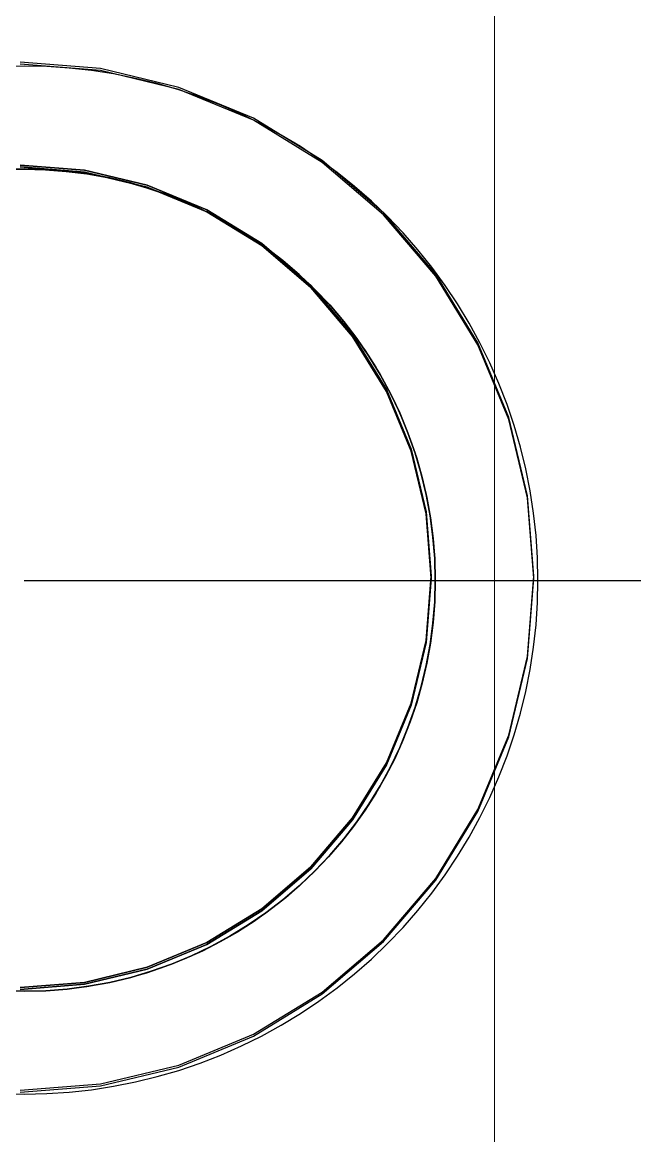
# Model space of a CAD drawing. Header units: millimetres. Extents: x 0 to 59350, y 0 to 29700.
# Drawn here: x 26130.11 to 26145.16, y 21371.09 to 21398.17 of the extents above; entities that cross this region are included whole.
import ezdxf

# ---------------------------------------------------------------- set-up
doc = ezdxf.new("R2010")
doc.units = ezdxf.units.MM
doc.layers.add('Slab', color=7, linetype='Continuous', lineweight=50)
doc.layers.add('Standard', color=7, linetype='Continuous', lineweight=25)

msp = doc.modelspace()

# ---------------------------------------------------------------- linework, layer by layer
at = {"layer": 'Slab', "color": 7, "linetype": 'Continuous', "lineweight": -3}
for p, q in [((26130.16, 21397.102), (26129.615, 21397.09)), ((26130.16, 21397.102), (26129.615, 21397.09)), ((26130.16, 21397.102), (26129.615, 21397.09)), ((26130.16, 21397.102), (26129.615, 21397.09)), ((26132.015, 21397.043), (26130.06, 21397.197)), ((26132.015, 21397.043), (26130.06, 21397.197)), ((26132.015, 21396.995), (26130.06, 21397.149)), ((26132.015, 21396.995), (26130.06, 21397.149)), ((26130.706, 21397.09), (26130.16, 21397.102)), ((26130.706, 21397.09), (26130.16, 21397.102)), ((26130.706, 21397.09), (26130.16, 21397.102)), ((26130.706, 21397.09), (26130.16, 21397.102)), ((26131.25, 21397.054), (26130.706, 21397.09)), ((26131.25, 21397.054), (26130.706, 21397.09)), ((26131.25, 21397.054), (26130.706, 21397.09)), ((26131.25, 21397.054), (26130.706, 21397.09)), ((26131.792, 21396.995), (26131.25, 21397.054)), ((26131.792, 21396.995), (26131.25, 21397.054)), ((26131.792, 21396.995), (26131.25, 21397.054)), ((26131.792, 21396.995), (26131.25, 21397.054)), ((26132.331, 21396.912), (26131.792, 21396.995)), ((26132.331, 21396.912), (26131.792, 21396.995)), ((26132.331, 21396.912), (26131.792, 21396.995)), ((26132.331, 21396.912), (26131.792, 21396.995)), ((26133.922, 21396.585), (26132.015, 21397.043)), ((26133.922, 21396.585), (26132.015, 21397.043)), ((26133.922, 21396.537), (26132.015, 21396.995)), ((26133.922, 21396.537), (26132.015, 21396.995)), ((26132.866, 21396.805), (26132.331, 21396.912)), ((26132.866, 21396.805), (26132.331, 21396.912)), ((26132.866, 21396.805), (26132.331, 21396.912)), ((26132.866, 21396.805), (26132.331, 21396.912)), ((26133.396, 21396.676), (26132.866, 21396.805)), ((26133.396, 21396.676), (26132.866, 21396.805)), ((26133.396, 21396.676), (26132.866, 21396.805)), ((26133.396, 21396.676), (26132.866, 21396.805)), ((26133.919, 21396.523), (26133.396, 21396.676)), ((26133.919, 21396.523), (26133.396, 21396.676)), ((26133.919, 21396.523), (26133.396, 21396.676)), ((26133.919, 21396.523), (26133.396, 21396.676)), ((26134.436, 21396.348), (26133.919, 21396.523)), ((26134.436, 21396.348), (26133.919, 21396.523)), ((26134.436, 21396.348), (26133.919, 21396.523)), ((26134.436, 21396.348), (26133.919, 21396.523)), ((26135.734, 21395.834), (26133.922, 21396.585)), ((26135.734, 21395.834), (26133.922, 21396.585)), ((26135.734, 21395.787), (26133.922, 21396.537)), ((26135.734, 21395.787), (26133.922, 21396.537)), ((26134.944, 21396.15), (26134.436, 21396.348)), ((26134.944, 21396.15), (26134.436, 21396.348)), ((26134.944, 21396.15), (26134.436, 21396.348)), ((26134.944, 21396.15), (26134.436, 21396.348)), ((26135.443, 21395.931), (26134.944, 21396.15)), ((26135.443, 21395.931), (26134.944, 21396.15)), ((26135.443, 21395.931), (26134.944, 21396.15)), ((26135.443, 21395.931), (26134.944, 21396.15)), ((26135.932, 21395.689), (26135.443, 21395.931)), ((26135.932, 21395.689), (26135.443, 21395.931)), ((26135.932, 21395.689), (26135.443, 21395.931)), ((26135.932, 21395.689), (26135.443, 21395.931)), ((26137.407, 21394.809), (26135.734, 21395.834)), ((26137.407, 21394.809), (26135.734, 21395.834)), ((26137.407, 21394.762), (26135.734, 21395.787)), ((26137.407, 21394.762), (26135.734, 21395.787)), ((26136.41, 21395.427), (26135.932, 21395.689)), ((26136.41, 21395.427), (26135.932, 21395.689)), ((26136.41, 21395.427), (26135.932, 21395.689)), ((26136.41, 21395.427), (26135.932, 21395.689)), ((26136.877, 21395.144), (26136.41, 21395.427)), ((26136.877, 21395.144), (26136.41, 21395.427)), ((26136.877, 21395.144), (26136.41, 21395.427)), ((26136.877, 21395.144), (26136.41, 21395.427)), ((26137.33, 21394.841), (26136.877, 21395.144)), ((26137.33, 21394.841), (26136.877, 21395.144)), ((26137.33, 21394.841), (26136.877, 21395.144)), ((26137.33, 21394.841), (26136.877, 21395.144)), ((26137.77, 21394.519), (26137.33, 21394.841)), ((26137.77, 21394.519), (26137.33, 21394.841)), ((26137.77, 21394.519), (26137.33, 21394.841)), ((26137.77, 21394.519), (26137.33, 21394.841)), ((26138.898, 21393.535), (26137.407, 21394.809)), ((26138.898, 21393.535), (26137.407, 21394.809)), ((26138.898, 21393.488), (26137.407, 21394.762)), ((26138.898, 21393.488), (26137.407, 21394.762)), ((26129.637, 21394.588), (26130.16, 21394.602)), ((26130.16, 21394.602), (26129.637, 21394.588)), ((26130.16, 21394.602), (26129.637, 21394.588)), ((26129.637, 21394.588), (26130.16, 21394.602)), ((26130.16, 21394.602), (26129.637, 21394.588)), ((26129.637, 21394.588), (26130.16, 21394.602)), ((26130.06, 21394.697), (26131.624, 21394.574)), ((26131.624, 21394.574), (26130.06, 21394.697)), ((26130.06, 21394.649), (26131.624, 21394.526)), ((26131.624, 21394.526), (26130.06, 21394.649)), ((26130.16, 21394.602), (26130.684, 21394.588)), ((26130.684, 21394.588), (26130.16, 21394.602)), ((26130.684, 21394.588), (26130.16, 21394.602)), ((26130.16, 21394.602), (26130.684, 21394.588)), ((26130.684, 21394.588), (26130.16, 21394.602)), ((26130.16, 21394.602), (26130.684, 21394.588)), ((26130.684, 21394.588), (26131.206, 21394.547)), ((26131.206, 21394.547), (26130.684, 21394.588)), ((26131.206, 21394.547), (26130.684, 21394.588)), ((26130.684, 21394.588), (26131.206, 21394.547)), ((26131.206, 21394.547), (26130.684, 21394.588)), ((26130.684, 21394.588), (26131.206, 21394.547)), ((26131.206, 21394.547), (26131.725, 21394.479)), ((26131.725, 21394.479), (26131.206, 21394.547)), ((26131.725, 21394.479), (26131.206, 21394.547)), ((26131.206, 21394.547), (26131.725, 21394.479)), ((26131.725, 21394.479), (26131.206, 21394.547)), ((26131.206, 21394.547), (26131.725, 21394.479)), ((26131.624, 21394.574), (26133.15, 21394.207)), ((26133.15, 21394.207), (26131.624, 21394.574)), ((26131.624, 21394.526), (26133.15, 21394.16)), ((26133.15, 21394.16), (26131.624, 21394.526)), ((26138.195, 21394.177), (26137.77, 21394.519)), ((26138.195, 21394.177), (26137.77, 21394.519)), ((26138.195, 21394.177), (26137.77, 21394.519)), ((26138.195, 21394.177), (26137.77, 21394.519)), ((26131.725, 21394.479), (26132.239, 21394.383)), ((26132.239, 21394.383), (26131.725, 21394.479)), ((26132.239, 21394.383), (26131.725, 21394.479)), ((26131.725, 21394.479), (26132.239, 21394.383)), ((26132.239, 21394.383), (26131.725, 21394.479)), ((26131.725, 21394.479), (26132.239, 21394.383)), ((26132.239, 21394.383), (26132.748, 21394.261)), ((26132.748, 21394.261), (26132.239, 21394.383)), ((26132.748, 21394.261), (26132.239, 21394.383)), ((26132.239, 21394.383), (26132.748, 21394.261)), ((26132.748, 21394.261), (26132.239, 21394.383)), ((26132.239, 21394.383), (26132.748, 21394.261)), ((26132.748, 21394.261), (26133.25, 21394.112)), ((26133.25, 21394.112), (26132.748, 21394.261)), ((26133.25, 21394.112), (26132.748, 21394.261)), ((26132.748, 21394.261), (26133.25, 21394.112)), ((26133.25, 21394.112), (26132.748, 21394.261)), ((26132.748, 21394.261), (26133.25, 21394.112)), ((26133.15, 21394.207), (26134.599, 21393.607)), ((26134.599, 21393.607), (26133.15, 21394.207)), ((26133.15, 21394.16), (26134.599, 21393.559)), ((26134.599, 21393.559), (26133.15, 21394.16)), ((26133.25, 21394.112), (26133.744, 21393.938)), ((26133.744, 21393.938), (26133.25, 21394.112)), ((26133.744, 21393.938), (26133.25, 21394.112)), ((26133.25, 21394.112), (26133.744, 21393.938)), ((26133.744, 21393.938), (26133.25, 21394.112)), ((26133.25, 21394.112), (26133.744, 21393.938)), ((26138.605, 21393.818), (26138.195, 21394.177)), ((26138.605, 21393.818), (26138.195, 21394.177)), ((26138.605, 21393.818), (26138.195, 21394.177)), ((26138.605, 21393.818), (26138.195, 21394.177)), ((26133.744, 21393.938), (26134.228, 21393.737)), ((26134.228, 21393.737), (26133.744, 21393.938)), ((26134.228, 21393.737), (26133.744, 21393.938)), ((26133.744, 21393.938), (26134.228, 21393.737)), ((26134.228, 21393.737), (26133.744, 21393.938)), ((26133.744, 21393.938), (26134.228, 21393.737)), ((26134.228, 21393.737), (26134.7, 21393.512)), ((26134.7, 21393.512), (26134.228, 21393.737)), ((26134.7, 21393.512), (26134.228, 21393.737)), ((26134.228, 21393.737), (26134.7, 21393.512)), ((26134.7, 21393.512), (26134.228, 21393.737)), ((26134.228, 21393.737), (26134.7, 21393.512)), ((26138.999, 21393.441), (26138.605, 21393.818)), ((26138.999, 21393.441), (26138.605, 21393.818)), ((26138.999, 21393.441), (26138.605, 21393.818)), ((26138.999, 21393.441), (26138.605, 21393.818)), ((26134.599, 21393.607), (26135.937, 21392.787)), ((26135.937, 21392.787), (26134.599, 21393.607)), ((26134.599, 21393.559), (26135.937, 21392.739)), ((26135.937, 21392.739), (26134.599, 21393.559)), ((26134.7, 21393.512), (26135.16, 21393.262)), ((26135.16, 21393.262), (26134.7, 21393.512)), ((26135.16, 21393.262), (26134.7, 21393.512)), ((26134.7, 21393.512), (26135.16, 21393.262)), ((26135.16, 21393.262), (26134.7, 21393.512)), ((26134.7, 21393.512), (26135.16, 21393.262)), ((26140.172, 21392.044), (26138.898, 21393.535)), ((26140.172, 21392.044), (26138.898, 21393.535)), ((26140.172, 21391.997), (26138.898, 21393.488)), ((26140.172, 21391.997), (26138.898, 21393.488)), ((26139.376, 21393.047), (26138.999, 21393.441)), ((26139.376, 21393.047), (26138.999, 21393.441)), ((26139.376, 21393.047), (26138.999, 21393.441)), ((26139.376, 21393.047), (26138.999, 21393.441)), ((26135.16, 21393.262), (26135.607, 21392.988)), ((26135.607, 21392.988), (26135.16, 21393.262)), ((26135.607, 21392.988), (26135.16, 21393.262)), ((26135.16, 21393.262), (26135.607, 21392.988)), ((26135.607, 21392.988), (26135.16, 21393.262)), ((26135.16, 21393.262), (26135.607, 21392.988)), ((26135.607, 21392.988), (26136.038, 21392.692)), ((26136.038, 21392.692), (26135.607, 21392.988)), ((26136.038, 21392.692), (26135.607, 21392.988)), ((26135.607, 21392.988), (26136.038, 21392.692)), ((26136.038, 21392.692), (26135.607, 21392.988)), ((26135.607, 21392.988), (26136.038, 21392.692)), ((26139.736, 21392.637), (26139.376, 21393.047)), ((26139.736, 21392.637), (26139.376, 21393.047)), ((26139.736, 21392.637), (26139.376, 21393.047)), ((26139.736, 21392.637), (26139.376, 21393.047)), ((26135.937, 21392.787), (26137.131, 21391.768)), ((26137.131, 21391.768), (26135.937, 21392.787)), ((26135.937, 21392.739), (26137.131, 21391.72)), ((26137.131, 21391.72), (26135.937, 21392.739)), ((26136.038, 21392.692), (26136.453, 21392.373)), ((26136.453, 21392.373), (26136.038, 21392.692)), ((26136.453, 21392.373), (26136.038, 21392.692)), ((26136.038, 21392.692), (26136.453, 21392.373)), ((26136.453, 21392.373), (26136.038, 21392.692)), ((26136.038, 21392.692), (26136.453, 21392.373)), ((26140.077, 21392.211), (26139.736, 21392.637)), ((26140.077, 21392.211), (26139.736, 21392.637)), ((26140.077, 21392.211), (26139.736, 21392.637)), ((26140.077, 21392.211), (26139.736, 21392.637)), ((26136.453, 21392.373), (26136.852, 21392.033)), ((26136.852, 21392.033), (26136.453, 21392.373)), ((26136.852, 21392.033), (26136.453, 21392.373)), ((26136.453, 21392.373), (26136.852, 21392.033)), ((26136.852, 21392.033), (26136.453, 21392.373)), ((26136.453, 21392.373), (26136.852, 21392.033)), ((26140.4, 21391.771), (26140.077, 21392.211)), ((26140.4, 21391.771), (26140.077, 21392.211)), ((26140.4, 21391.771), (26140.077, 21392.211)), ((26140.4, 21391.771), (26140.077, 21392.211)), ((26136.852, 21392.033), (26137.231, 21391.673)), ((26137.231, 21391.673), (26136.852, 21392.033)), ((26137.231, 21391.673), (26136.852, 21392.033)), ((26136.852, 21392.033), (26137.231, 21391.673)), ((26137.231, 21391.673), (26136.852, 21392.033)), ((26136.852, 21392.033), (26137.231, 21391.673)), ((26141.197, 21390.372), (26140.172, 21392.044)), ((26141.197, 21390.372), (26140.172, 21392.044)), ((26141.197, 21390.324), (26140.172, 21391.997)), ((26141.197, 21390.324), (26140.172, 21391.997)), ((26137.131, 21391.768), (26138.15, 21390.575)), ((26138.15, 21390.575), (26137.131, 21391.768)), ((26137.131, 21391.72), (26138.15, 21390.527)), ((26138.15, 21390.527), (26137.131, 21391.72)), ((26137.231, 21391.673), (26137.592, 21391.293)), ((26137.592, 21391.293), (26137.231, 21391.673)), ((26137.592, 21391.293), (26137.231, 21391.673)), ((26137.231, 21391.673), (26137.592, 21391.293)), ((26137.592, 21391.293), (26137.231, 21391.673)), ((26137.231, 21391.673), (26137.592, 21391.293)), ((26140.703, 21391.318), (26140.4, 21391.771)), ((26140.703, 21391.318), (26140.4, 21391.771)), ((26140.703, 21391.318), (26140.4, 21391.771)), ((26140.703, 21391.318), (26140.4, 21391.771)), ((26137.592, 21391.293), (26137.932, 21390.895)), ((26137.932, 21390.895), (26137.592, 21391.293)), ((26137.932, 21390.895), (26137.592, 21391.293)), ((26137.592, 21391.293), (26137.932, 21390.895)), ((26137.932, 21390.895), (26137.592, 21391.293)), ((26137.592, 21391.293), (26137.932, 21390.895)), ((26140.986, 21390.852), (26140.703, 21391.318)), ((26140.986, 21390.852), (26140.703, 21391.318)), ((26140.986, 21390.852), (26140.703, 21391.318)), ((26140.986, 21390.852), (26140.703, 21391.318)), ((26137.932, 21390.895), (26138.25, 21390.48)), ((26138.25, 21390.48), (26137.932, 21390.895)), ((26138.25, 21390.48), (26137.932, 21390.895)), ((26137.932, 21390.895), (26138.25, 21390.48)), ((26138.25, 21390.48), (26137.932, 21390.895)), ((26137.932, 21390.895), (26138.25, 21390.48)), ((26141.248, 21390.374), (26140.986, 21390.852)), ((26141.248, 21390.374), (26140.986, 21390.852)), ((26141.248, 21390.374), (26140.986, 21390.852)), ((26141.248, 21390.374), (26140.986, 21390.852)), ((26138.15, 21390.575), (26138.97, 21389.237)), ((26138.97, 21389.237), (26138.15, 21390.575)), ((26138.15, 21390.527), (26138.97, 21389.189)), ((26138.97, 21389.189), (26138.15, 21390.527)), ((26138.25, 21390.48), (26138.547, 21390.048)), ((26138.547, 21390.048), (26138.25, 21390.48)), ((26138.547, 21390.048), (26138.25, 21390.48)), ((26138.25, 21390.48), (26138.547, 21390.048)), ((26138.547, 21390.048), (26138.25, 21390.48)), ((26138.25, 21390.48), (26138.547, 21390.048)), ((26141.948, 21388.559), (26141.197, 21390.372)), ((26141.948, 21388.559), (26141.197, 21390.372)), ((26141.948, 21388.512), (26141.197, 21390.324)), ((26141.948, 21388.512), (26141.197, 21390.324)), ((26141.489, 21389.884), (26141.248, 21390.374)), ((26141.489, 21389.884), (26141.248, 21390.374)), ((26141.489, 21389.884), (26141.248, 21390.374)), ((26141.489, 21389.884), (26141.248, 21390.374)), ((26138.547, 21390.048), (26138.821, 21389.602)), ((26138.821, 21389.602), (26138.547, 21390.048)), ((26138.821, 21389.602), (26138.547, 21390.048)), ((26138.547, 21390.048), (26138.821, 21389.602)), ((26138.821, 21389.602), (26138.547, 21390.048)), ((26138.547, 21390.048), (26138.821, 21389.602)), ((26141.709, 21389.385), (26141.489, 21389.884)), ((26141.709, 21389.385), (26141.489, 21389.884)), ((26141.709, 21389.385), (26141.489, 21389.884)), ((26141.709, 21389.385), (26141.489, 21389.884)), ((26138.821, 21389.602), (26139.07, 21389.142)), ((26139.07, 21389.142), (26138.821, 21389.602)), ((26139.07, 21389.142), (26138.821, 21389.602)), ((26138.821, 21389.602), (26139.07, 21389.142)), ((26139.07, 21389.142), (26138.821, 21389.602)), ((26138.821, 21389.602), (26139.07, 21389.142)), ((26141.906, 21388.877), (26141.709, 21389.385)), ((26141.906, 21388.877), (26141.709, 21389.385)), ((26141.906, 21388.877), (26141.709, 21389.385)), ((26141.906, 21388.877), (26141.709, 21389.385)), ((26138.97, 21389.237), (26139.57, 21387.787)), ((26139.57, 21387.787), (26138.97, 21389.237)), ((26138.97, 21389.189), (26139.57, 21387.739)), ((26139.57, 21387.739), (26138.97, 21389.189)), ((26139.07, 21389.142), (26139.296, 21388.669)), ((26139.296, 21388.669), (26139.07, 21389.142)), ((26139.296, 21388.669), (26139.07, 21389.142)), ((26139.07, 21389.142), (26139.296, 21388.669)), ((26139.296, 21388.669), (26139.07, 21389.142)), ((26139.07, 21389.142), (26139.296, 21388.669)), ((26142.082, 21388.361), (26141.906, 21388.877)), ((26142.082, 21388.361), (26141.906, 21388.877)), ((26142.082, 21388.361), (26141.906, 21388.877)), ((26142.082, 21388.361), (26141.906, 21388.877)), ((26139.296, 21388.669), (26139.496, 21388.185)), ((26139.496, 21388.185), (26139.296, 21388.669)), ((26139.496, 21388.185), (26139.296, 21388.669)), ((26139.296, 21388.669), (26139.496, 21388.185)), ((26139.496, 21388.185), (26139.296, 21388.669)), ((26139.296, 21388.669), (26139.496, 21388.185)), ((26142.406, 21386.652), (26141.948, 21388.559)), ((26142.406, 21386.652), (26141.948, 21388.559)), ((26142.406, 21386.605), (26141.948, 21388.512)), ((26142.406, 21386.605), (26141.948, 21388.512)), ((26142.234, 21387.837), (26142.082, 21388.361)), ((26142.234, 21387.837), (26142.082, 21388.361)), ((26142.234, 21387.837), (26142.082, 21388.361)), ((26142.234, 21387.837), (26142.082, 21388.361)), ((26139.496, 21388.185), (26139.671, 21387.692)), ((26139.671, 21387.692), (26139.496, 21388.185)), ((26139.671, 21387.692), (26139.496, 21388.185)), ((26139.496, 21388.185), (26139.671, 21387.692)), ((26139.671, 21387.692), (26139.496, 21388.185)), ((26139.496, 21388.185), (26139.671, 21387.692)), ((26139.57, 21387.787), (26139.936, 21386.261)), ((26139.936, 21386.261), (26139.57, 21387.787)), ((26139.57, 21387.739), (26139.936, 21386.214)), ((26139.936, 21386.214), (26139.57, 21387.739)), ((26142.364, 21387.307), (26142.234, 21387.837)), ((26142.364, 21387.307), (26142.234, 21387.837)), ((26142.364, 21387.307), (26142.234, 21387.837)), ((26142.364, 21387.307), (26142.234, 21387.837)), ((26139.671, 21387.692), (26139.82, 21387.19)), ((26139.82, 21387.19), (26139.671, 21387.692)), ((26139.82, 21387.19), (26139.671, 21387.692)), ((26139.671, 21387.692), (26139.82, 21387.19)), ((26139.82, 21387.19), (26139.671, 21387.692)), ((26139.671, 21387.692), (26139.82, 21387.19)), ((26139.82, 21387.19), (26139.942, 21386.681)), ((26139.942, 21386.681), (26139.82, 21387.19)), ((26139.942, 21386.681), (26139.82, 21387.19)), ((26139.82, 21387.19), (26139.942, 21386.681)), ((26139.942, 21386.681), (26139.82, 21387.19)), ((26139.82, 21387.19), (26139.942, 21386.681)), ((26142.47, 21386.772), (26142.364, 21387.307)), ((26142.47, 21386.772), (26142.364, 21387.307)), ((26142.47, 21386.772), (26142.364, 21387.307)), ((26142.47, 21386.772), (26142.364, 21387.307)), ((26139.942, 21386.681), (26140.037, 21386.166)), ((26140.037, 21386.166), (26139.942, 21386.681)), ((26140.037, 21386.166), (26139.942, 21386.681)), ((26139.942, 21386.681), (26140.037, 21386.166)), ((26140.037, 21386.166), (26139.942, 21386.681)), ((26139.942, 21386.681), (26140.037, 21386.166)), ((26142.56, 21384.697), (26142.406, 21386.652)), ((26142.56, 21384.697), (26142.406, 21386.652)), ((26142.553, 21386.233), (26142.47, 21386.772)), ((26142.553, 21386.233), (26142.47, 21386.772)), ((26142.553, 21386.233), (26142.47, 21386.772)), ((26142.553, 21386.233), (26142.47, 21386.772)), ((26142.56, 21384.649), (26142.406, 21386.605)), ((26142.56, 21384.649), (26142.406, 21386.605)), ((26139.936, 21386.261), (26140.06, 21384.697)), ((26140.06, 21384.697), (26139.936, 21386.261)), ((26139.936, 21386.214), (26140.06, 21384.649)), ((26140.06, 21384.649), (26139.936, 21386.214)), ((26140.037, 21386.166), (26140.105, 21385.647)), ((26140.105, 21385.647), (26140.037, 21386.166)), ((26140.105, 21385.647), (26140.037, 21386.166)), ((26140.037, 21386.166), (26140.105, 21385.647)), ((26140.105, 21385.647), (26140.037, 21386.166)), ((26140.037, 21386.166), (26140.105, 21385.647)), ((26142.613, 21385.691), (26142.553, 21386.233)), ((26142.613, 21385.691), (26142.553, 21386.233)), ((26142.613, 21385.691), (26142.553, 21386.233)), ((26142.613, 21385.691), (26142.553, 21386.233)), ((26140.105, 21385.647), (26140.147, 21385.125)), ((26140.147, 21385.125), (26140.105, 21385.647)), ((26140.147, 21385.125), (26140.105, 21385.647)), ((26140.105, 21385.647), (26140.147, 21385.125)), ((26140.147, 21385.125), (26140.105, 21385.647)), ((26140.105, 21385.647), (26140.147, 21385.125)), ((26142.648, 21385.147), (26142.613, 21385.691)), ((26142.648, 21385.147), (26142.613, 21385.691)), ((26142.648, 21385.147), (26142.613, 21385.691)), ((26142.648, 21385.147), (26142.613, 21385.691)), ((26140.147, 21385.125), (26140.16, 21384.602)), ((26140.16, 21384.602), (26140.147, 21385.125)), ((26140.16, 21384.602), (26140.147, 21385.125)), ((26140.147, 21385.125), (26140.16, 21384.602)), ((26140.16, 21384.602), (26140.147, 21385.125)), ((26140.147, 21385.125), (26140.16, 21384.602)), ((26142.66, 21384.602), (26142.648, 21385.147)), ((26142.66, 21384.602), (26142.648, 21385.147)), ((26142.66, 21384.602), (26142.648, 21385.147)), ((26142.66, 21384.602), (26142.648, 21385.147)), ((26140.06, 21384.697), (26139.936, 21383.132)), ((26139.936, 21383.132), (26140.06, 21384.697)), ((26140.06, 21384.649), (26139.936, 21383.085)), ((26139.936, 21383.085), (26140.06, 21384.649)), ((26140.16, 21384.602), (26140.147, 21384.078)), ((26140.147, 21384.078), (26140.16, 21384.602)), ((26140.147, 21384.078), (26140.16, 21384.602)), ((26140.16, 21384.602), (26140.147, 21384.078)), ((26140.147, 21384.078), (26140.16, 21384.602)), ((26140.16, 21384.602), (26140.147, 21384.078)), ((26142.406, 21382.741), (26142.56, 21384.697)), ((26142.406, 21382.741), (26142.56, 21384.697)), ((26142.406, 21382.694), (26142.56, 21384.649)), ((26142.406, 21382.694), (26142.56, 21384.649)), ((26142.648, 21384.056), (26142.66, 21384.602)), ((26142.648, 21384.056), (26142.66, 21384.602)), ((26142.648, 21384.056), (26142.66, 21384.602)), ((26142.648, 21384.056), (26142.66, 21384.602)), ((26140.147, 21384.078), (26140.105, 21383.556)), ((26140.105, 21383.556), (26140.147, 21384.078)), ((26140.105, 21383.556), (26140.147, 21384.078)), ((26140.147, 21384.078), (26140.105, 21383.556)), ((26140.105, 21383.556), (26140.147, 21384.078)), ((26140.147, 21384.078), (26140.105, 21383.556)), ((26142.613, 21383.512), (26142.648, 21384.056)), ((26142.613, 21383.512), (26142.648, 21384.056)), ((26142.613, 21383.512), (26142.648, 21384.056)), ((26142.613, 21383.512), (26142.648, 21384.056)), ((26140.105, 21383.556), (26140.037, 21383.037)), ((26140.037, 21383.037), (26140.105, 21383.556)), ((26140.037, 21383.037), (26140.105, 21383.556)), ((26140.105, 21383.556), (26140.037, 21383.037)), ((26140.037, 21383.037), (26140.105, 21383.556)), ((26140.105, 21383.556), (26140.037, 21383.037)), ((26142.553, 21382.97), (26142.613, 21383.512)), ((26142.553, 21382.97), (26142.613, 21383.512)), ((26142.553, 21382.97), (26142.613, 21383.512)), ((26142.553, 21382.97), (26142.613, 21383.512)), ((26139.936, 21383.132), (26139.57, 21381.606)), ((26139.57, 21381.606), (26139.936, 21383.132)), ((26139.936, 21383.085), (26139.57, 21381.559)), ((26139.57, 21381.559), (26139.936, 21383.085)), ((26140.037, 21383.037), (26139.942, 21382.523)), ((26139.942, 21382.523), (26140.037, 21383.037)), ((26139.942, 21382.523), (26140.037, 21383.037)), ((26140.037, 21383.037), (26139.942, 21382.523)), ((26139.942, 21382.523), (26140.037, 21383.037)), ((26140.037, 21383.037), (26139.942, 21382.523)), ((26142.47, 21382.431), (26142.553, 21382.97)), ((26142.47, 21382.431), (26142.553, 21382.97)), ((26142.47, 21382.431), (26142.553, 21382.97)), ((26142.47, 21382.431), (26142.553, 21382.97)), ((26141.948, 21380.834), (26142.406, 21382.741)), ((26141.948, 21380.834), (26142.406, 21382.741)), ((26141.948, 21380.787), (26142.406, 21382.694)), ((26141.948, 21380.787), (26142.406, 21382.694)), ((26139.942, 21382.523), (26139.82, 21382.014)), ((26139.82, 21382.014), (26139.942, 21382.523)), ((26139.82, 21382.014), (26139.942, 21382.523)), ((26139.942, 21382.523), (26139.82, 21382.014)), ((26139.82, 21382.014), (26139.942, 21382.523)), ((26139.942, 21382.523), (26139.82, 21382.014)), ((26142.364, 21381.896), (26142.47, 21382.431)), ((26142.364, 21381.896), (26142.47, 21382.431)), ((26142.364, 21381.896), (26142.47, 21382.431)), ((26142.364, 21381.896), (26142.47, 21382.431)), ((26139.82, 21382.014), (26139.671, 21381.512)), ((26139.671, 21381.512), (26139.82, 21382.014)), ((26139.671, 21381.512), (26139.82, 21382.014)), ((26139.82, 21382.014), (26139.671, 21381.512)), ((26139.671, 21381.512), (26139.82, 21382.014)), ((26139.82, 21382.014), (26139.671, 21381.512)), ((26142.234, 21381.366), (26142.364, 21381.896)), ((26142.234, 21381.366), (26142.364, 21381.896)), ((26142.234, 21381.366), (26142.364, 21381.896)), ((26142.234, 21381.366), (26142.364, 21381.896)), ((26139.57, 21381.606), (26138.97, 21380.157)), ((26138.97, 21380.157), (26139.57, 21381.606)), ((26139.57, 21381.559), (26138.97, 21380.109)), ((26138.97, 21380.109), (26139.57, 21381.559)), ((26139.671, 21381.512), (26139.496, 21381.018)), ((26139.496, 21381.018), (26139.671, 21381.512)), ((26139.496, 21381.018), (26139.671, 21381.512)), ((26139.671, 21381.512), (26139.496, 21381.018)), ((26139.496, 21381.018), (26139.671, 21381.512)), ((26139.671, 21381.512), (26139.496, 21381.018)), ((26142.082, 21380.843), (26142.234, 21381.366)), ((26142.082, 21380.843), (26142.234, 21381.366)), ((26142.082, 21380.843), (26142.234, 21381.366)), ((26142.082, 21380.843), (26142.234, 21381.366)), ((26139.496, 21381.018), (26139.296, 21380.534)), ((26139.296, 21380.534), (26139.496, 21381.018)), ((26139.296, 21380.534), (26139.496, 21381.018)), ((26139.496, 21381.018), (26139.296, 21380.534)), ((26139.296, 21380.534), (26139.496, 21381.018)), ((26139.496, 21381.018), (26139.296, 21380.534)), ((26141.197, 21379.022), (26141.948, 21380.834)), ((26141.197, 21379.022), (26141.948, 21380.834)), ((26141.197, 21378.974), (26141.948, 21380.787)), ((26141.197, 21378.974), (26141.948, 21380.787)), ((26141.906, 21380.326), (26142.082, 21380.843)), ((26141.906, 21380.326), (26142.082, 21380.843)), ((26141.906, 21380.326), (26142.082, 21380.843)), ((26141.906, 21380.326), (26142.082, 21380.843)), ((26139.296, 21380.534), (26139.07, 21380.062)), ((26139.07, 21380.062), (26139.296, 21380.534)), ((26139.07, 21380.062), (26139.296, 21380.534)), ((26139.296, 21380.534), (26139.07, 21380.062)), ((26139.07, 21380.062), (26139.296, 21380.534)), ((26139.296, 21380.534), (26139.07, 21380.062)), ((26138.97, 21380.157), (26138.15, 21378.819)), ((26138.15, 21378.819), (26138.97, 21380.157)), ((26141.709, 21379.818), (26141.906, 21380.326)), ((26141.709, 21379.818), (26141.906, 21380.326)), ((26141.709, 21379.818), (26141.906, 21380.326)), ((26141.709, 21379.818), (26141.906, 21380.326)), ((26138.97, 21380.109), (26138.15, 21378.771)), ((26138.15, 21378.771), (26138.97, 21380.109)), ((26139.07, 21380.062), (26138.821, 21379.602)), ((26138.821, 21379.602), (26139.07, 21380.062)), ((26138.821, 21379.602), (26139.07, 21380.062)), ((26139.07, 21380.062), (26138.821, 21379.602)), ((26138.821, 21379.602), (26139.07, 21380.062)), ((26139.07, 21380.062), (26138.821, 21379.602)), ((26138.821, 21379.602), (26138.547, 21379.155)), ((26138.547, 21379.155), (26138.821, 21379.602)), ((26138.547, 21379.155), (26138.821, 21379.602)), ((26138.821, 21379.602), (26138.547, 21379.155)), ((26138.547, 21379.155), (26138.821, 21379.602)), ((26138.821, 21379.602), (26138.547, 21379.155)), ((26141.489, 21379.319), (26141.709, 21379.818)), ((26141.489, 21379.319), (26141.709, 21379.818)), ((26141.489, 21379.319), (26141.709, 21379.818)), ((26141.489, 21379.319), (26141.709, 21379.818)), ((26138.547, 21379.155), (26138.25, 21378.724)), ((26138.25, 21378.724), (26138.547, 21379.155)), ((26138.25, 21378.724), (26138.547, 21379.155)), ((26138.547, 21379.155), (26138.25, 21378.724)), ((26138.25, 21378.724), (26138.547, 21379.155)), ((26138.547, 21379.155), (26138.25, 21378.724)), ((26141.248, 21378.83), (26141.489, 21379.319)), ((26141.248, 21378.83), (26141.489, 21379.319)), ((26141.248, 21378.83), (26141.489, 21379.319)), ((26141.248, 21378.83), (26141.489, 21379.319)), ((26138.15, 21378.819), (26137.131, 21377.626)), ((26137.131, 21377.626), (26138.15, 21378.819)), ((26140.172, 21377.349), (26141.197, 21379.022)), ((26140.172, 21377.349), (26141.197, 21379.022)), ((26140.172, 21377.302), (26141.197, 21378.974)), ((26140.172, 21377.302), (26141.197, 21378.974)), ((26140.986, 21378.352), (26141.248, 21378.83)), ((26140.986, 21378.352), (26141.248, 21378.83)), ((26140.986, 21378.352), (26141.248, 21378.83)), ((26140.986, 21378.352), (26141.248, 21378.83)), ((26138.15, 21378.771), (26137.131, 21377.578)), ((26137.131, 21377.578), (26138.15, 21378.771)), ((26138.25, 21378.724), (26137.932, 21378.309)), ((26137.932, 21378.309), (26138.25, 21378.724)), ((26137.932, 21378.309), (26138.25, 21378.724)), ((26138.25, 21378.724), (26137.932, 21378.309)), ((26137.932, 21378.309), (26138.25, 21378.724)), ((26138.25, 21378.724), (26137.932, 21378.309)), ((26137.932, 21378.309), (26137.592, 21377.91)), ((26137.592, 21377.91), (26137.932, 21378.309)), ((26137.592, 21377.91), (26137.932, 21378.309)), ((26137.932, 21378.309), (26137.592, 21377.91)), ((26137.592, 21377.91), (26137.932, 21378.309)), ((26137.932, 21378.309), (26137.592, 21377.91)), ((26140.703, 21377.885), (26140.986, 21378.352)), ((26140.703, 21377.885), (26140.986, 21378.352)), ((26140.703, 21377.885), (26140.986, 21378.352)), ((26140.703, 21377.885), (26140.986, 21378.352)), ((26137.592, 21377.91), (26137.231, 21377.531)), ((26137.231, 21377.531), (26137.592, 21377.91)), ((26137.231, 21377.531), (26137.592, 21377.91)), ((26137.592, 21377.91), (26137.231, 21377.531)), ((26137.231, 21377.531), (26137.592, 21377.91)), ((26137.592, 21377.91), (26137.231, 21377.531)), ((26140.4, 21377.432), (26140.703, 21377.885)), ((26140.4, 21377.432), (26140.703, 21377.885)), ((26140.4, 21377.432), (26140.703, 21377.885)), ((26140.4, 21377.432), (26140.703, 21377.885)), ((26137.131, 21377.626), (26135.937, 21376.606)), ((26135.937, 21376.606), (26137.131, 21377.626)), ((26137.131, 21377.578), (26135.937, 21376.559)), ((26135.937, 21376.559), (26137.131, 21377.578)), ((26137.231, 21377.531), (26136.852, 21377.17)), ((26136.852, 21377.17), (26137.231, 21377.531)), ((26136.852, 21377.17), (26137.231, 21377.531)), ((26137.231, 21377.531), (26136.852, 21377.17)), ((26136.852, 21377.17), (26137.231, 21377.531)), ((26137.231, 21377.531), (26136.852, 21377.17)), ((26140.077, 21376.992), (26140.4, 21377.432)), ((26140.077, 21376.992), (26140.4, 21377.432)), ((26140.077, 21376.992), (26140.4, 21377.432)), ((26140.077, 21376.992), (26140.4, 21377.432)), ((26136.852, 21377.17), (26136.453, 21376.83)), ((26136.453, 21376.83), (26136.852, 21377.17)), ((26136.453, 21376.83), (26136.852, 21377.17)), ((26136.852, 21377.17), (26136.453, 21376.83)), ((26136.453, 21376.83), (26136.852, 21377.17)), ((26136.852, 21377.17), (26136.453, 21376.83)), ((26138.898, 21375.858), (26140.172, 21377.349)), ((26138.898, 21375.858), (26140.172, 21377.349)), ((26138.898, 21375.81), (26140.172, 21377.302)), ((26138.898, 21375.81), (26140.172, 21377.302)), ((26139.736, 21376.567), (26140.077, 21376.992)), ((26139.736, 21376.567), (26140.077, 21376.992)), ((26139.736, 21376.567), (26140.077, 21376.992)), ((26139.736, 21376.567), (26140.077, 21376.992)), ((26136.453, 21376.83), (26136.038, 21376.512)), ((26136.038, 21376.512), (26136.453, 21376.83)), ((26136.038, 21376.512), (26136.453, 21376.83)), ((26136.453, 21376.83), (26136.038, 21376.512)), ((26136.038, 21376.512), (26136.453, 21376.83)), ((26136.453, 21376.83), (26136.038, 21376.512)), ((26135.937, 21376.606), (26134.599, 21375.787)), ((26134.599, 21375.787), (26135.937, 21376.606)), ((26135.937, 21376.559), (26134.599, 21375.739)), ((26134.599, 21375.739), (26135.937, 21376.559)), ((26136.038, 21376.512), (26135.607, 21376.215)), ((26135.607, 21376.215), (26136.038, 21376.512)), ((26135.607, 21376.215), (26136.038, 21376.512)), ((26136.038, 21376.512), (26135.607, 21376.215)), ((26135.607, 21376.215), (26136.038, 21376.512)), ((26136.038, 21376.512), (26135.607, 21376.215)), ((26139.376, 21376.157), (26139.736, 21376.567)), ((26139.376, 21376.157), (26139.736, 21376.567)), ((26139.376, 21376.157), (26139.736, 21376.567)), ((26139.376, 21376.157), (26139.736, 21376.567)), ((26135.607, 21376.215), (26135.16, 21375.941)), ((26135.16, 21375.941), (26135.607, 21376.215)), ((26135.16, 21375.941), (26135.607, 21376.215)), ((26135.607, 21376.215), (26135.16, 21375.941)), ((26135.16, 21375.941), (26135.607, 21376.215)), ((26135.607, 21376.215), (26135.16, 21375.941)), ((26138.999, 21375.763), (26139.376, 21376.157)), ((26138.999, 21375.763), (26139.376, 21376.157)), ((26138.999, 21375.763), (26139.376, 21376.157)), ((26138.999, 21375.763), (26139.376, 21376.157)), ((26135.16, 21375.941), (26134.7, 21375.692)), ((26134.7, 21375.692), (26135.16, 21375.941)), ((26134.7, 21375.692), (26135.16, 21375.941)), ((26135.16, 21375.941), (26134.7, 21375.692)), ((26134.7, 21375.692), (26135.16, 21375.941)), ((26135.16, 21375.941), (26134.7, 21375.692)), ((26137.407, 21374.584), (26138.898, 21375.858)), ((26137.407, 21374.584), (26138.898, 21375.858)), ((26137.407, 21374.537), (26138.898, 21375.81)), ((26137.407, 21374.537), (26138.898, 21375.81)), ((26134.599, 21375.787), (26133.15, 21375.186)), ((26133.15, 21375.186), (26134.599, 21375.787)), ((26134.599, 21375.739), (26133.15, 21375.139)), ((26133.15, 21375.139), (26134.599, 21375.739)), ((26134.7, 21375.692), (26134.228, 21375.466)), ((26134.228, 21375.466), (26134.7, 21375.692)), ((26134.228, 21375.466), (26134.7, 21375.692)), ((26134.7, 21375.692), (26134.228, 21375.466)), ((26134.228, 21375.466), (26134.7, 21375.692)), ((26134.7, 21375.692), (26134.228, 21375.466)), ((26138.605, 21375.386), (26138.999, 21375.763)), ((26138.605, 21375.386), (26138.999, 21375.763)), ((26138.605, 21375.386), (26138.999, 21375.763)), ((26138.605, 21375.386), (26138.999, 21375.763)), ((26133.744, 21375.266), (26133.25, 21375.091)), ((26133.25, 21375.091), (26133.744, 21375.266)), ((26133.25, 21375.091), (26133.744, 21375.266)), ((26133.744, 21375.266), (26133.25, 21375.091)), ((26133.25, 21375.091), (26133.744, 21375.266)), ((26133.744, 21375.266), (26133.25, 21375.091)), ((26134.228, 21375.466), (26133.744, 21375.266)), ((26133.744, 21375.266), (26134.228, 21375.466)), ((26133.744, 21375.266), (26134.228, 21375.466)), ((26134.228, 21375.466), (26133.744, 21375.266)), ((26133.744, 21375.266), (26134.228, 21375.466)), ((26134.228, 21375.466), (26133.744, 21375.266)), ((26138.195, 21375.026), (26138.605, 21375.386)), ((26138.195, 21375.026), (26138.605, 21375.386)), ((26138.195, 21375.026), (26138.605, 21375.386)), ((26138.195, 21375.026), (26138.605, 21375.386)), ((26133.15, 21375.186), (26131.624, 21374.82)), ((26131.624, 21374.82), (26133.15, 21375.186)), ((26133.15, 21375.139), (26131.624, 21374.772)), ((26131.624, 21374.772), (26133.15, 21375.139)), ((26133.25, 21375.091), (26132.748, 21374.942)), ((26132.748, 21374.942), (26133.25, 21375.091)), ((26132.748, 21374.942), (26133.25, 21375.091)), ((26133.25, 21375.091), (26132.748, 21374.942)), ((26132.748, 21374.942), (26133.25, 21375.091)), ((26133.25, 21375.091), (26132.748, 21374.942)), ((26137.77, 21374.685), (26138.195, 21375.026)), ((26137.77, 21374.685), (26138.195, 21375.026)), ((26137.77, 21374.685), (26138.195, 21375.026)), ((26137.77, 21374.685), (26138.195, 21375.026)), ((26131.624, 21374.82), (26130.06, 21374.697)), ((26130.06, 21374.697), (26131.624, 21374.82)), ((26131.624, 21374.772), (26130.06, 21374.649)), ((26130.06, 21374.649), (26131.624, 21374.772)), ((26131.725, 21374.725), (26131.206, 21374.656)), ((26131.206, 21374.656), (26131.725, 21374.725)), ((26131.206, 21374.656), (26131.725, 21374.725)), ((26131.725, 21374.725), (26131.206, 21374.656)), ((26131.206, 21374.656), (26131.725, 21374.725)), ((26131.725, 21374.725), (26131.206, 21374.656)), ((26132.239, 21374.82), (26131.725, 21374.725)), ((26131.725, 21374.725), (26132.239, 21374.82)), ((26131.725, 21374.725), (26132.239, 21374.82)), ((26132.239, 21374.82), (26131.725, 21374.725)), ((26131.725, 21374.725), (26132.239, 21374.82)), ((26132.239, 21374.82), (26131.725, 21374.725)), ((26132.748, 21374.942), (26132.239, 21374.82)), ((26132.239, 21374.82), (26132.748, 21374.942)), ((26132.239, 21374.82), (26132.748, 21374.942)), ((26132.748, 21374.942), (26132.239, 21374.82)), ((26132.239, 21374.82), (26132.748, 21374.942)), ((26132.748, 21374.942), (26132.239, 21374.82)), ((26130.16, 21374.602), (26129.637, 21374.615)), ((26129.637, 21374.615), (26130.16, 21374.602)), ((26129.637, 21374.615), (26130.16, 21374.602)), ((26130.16, 21374.602), (26129.637, 21374.615)), ((26129.637, 21374.615), (26130.16, 21374.602)), ((26130.16, 21374.602), (26129.637, 21374.615)), ((26130.684, 21374.615), (26130.16, 21374.602)), ((26130.16, 21374.602), (26130.684, 21374.615)), ((26130.16, 21374.602), (26130.684, 21374.615)), ((26130.684, 21374.615), (26130.16, 21374.602)), ((26130.16, 21374.602), (26130.684, 21374.615)), ((26130.684, 21374.615), (26130.16, 21374.602)), ((26131.206, 21374.656), (26130.684, 21374.615)), ((26130.684, 21374.615), (26131.206, 21374.656)), ((26130.684, 21374.615), (26131.206, 21374.656)), ((26131.206, 21374.656), (26130.684, 21374.615)), ((26130.684, 21374.615), (26131.206, 21374.656)), ((26131.206, 21374.656), (26130.684, 21374.615)), ((26135.734, 21373.559), (26137.407, 21374.584)), ((26135.734, 21373.559), (26137.407, 21374.584)), ((26135.734, 21373.512), (26137.407, 21374.537)), ((26135.734, 21373.512), (26137.407, 21374.537)), ((26137.33, 21374.362), (26137.77, 21374.685)), ((26137.33, 21374.362), (26137.77, 21374.685)), ((26137.33, 21374.362), (26137.77, 21374.685)), ((26137.33, 21374.362), (26137.77, 21374.685)), ((26136.877, 21374.059), (26137.33, 21374.362)), ((26136.877, 21374.059), (26137.33, 21374.362)), ((26136.877, 21374.059), (26137.33, 21374.362)), ((26136.877, 21374.059), (26137.33, 21374.362)), ((26136.41, 21373.776), (26136.877, 21374.059)), ((26136.41, 21373.776), (26136.877, 21374.059)), ((26136.41, 21373.776), (26136.877, 21374.059)), ((26136.41, 21373.776), (26136.877, 21374.059)), ((26135.932, 21373.514), (26136.41, 21373.776)), ((26135.932, 21373.514), (26136.41, 21373.776)), ((26135.932, 21373.514), (26136.41, 21373.776)), ((26135.932, 21373.514), (26136.41, 21373.776)), ((26133.922, 21372.808), (26135.734, 21373.559)), ((26133.922, 21372.808), (26135.734, 21373.559)), ((26133.922, 21372.761), (26135.734, 21373.512)), ((26133.922, 21372.761), (26135.734, 21373.512)), ((26135.443, 21373.273), (26135.932, 21373.514)), ((26135.443, 21373.273), (26135.932, 21373.514)), ((26135.443, 21373.273), (26135.932, 21373.514)), ((26135.443, 21373.273), (26135.932, 21373.514)), ((26134.944, 21373.053), (26135.443, 21373.273)), ((26134.944, 21373.053), (26135.443, 21373.273)), ((26134.944, 21373.053), (26135.443, 21373.273)), ((26134.944, 21373.053), (26135.443, 21373.273)), ((26133.919, 21372.68), (26134.436, 21372.856)), ((26133.919, 21372.68), (26134.436, 21372.856)), ((26133.919, 21372.68), (26134.436, 21372.856)), ((26133.919, 21372.68), (26134.436, 21372.856)), ((26134.436, 21372.856), (26134.944, 21373.053)), ((26134.436, 21372.856), (26134.944, 21373.053)), ((26134.436, 21372.856), (26134.944, 21373.053)), ((26134.436, 21372.856), (26134.944, 21373.053)), ((26132.015, 21372.351), (26133.922, 21372.808)), ((26132.015, 21372.351), (26133.922, 21372.808)), ((26132.015, 21372.303), (26133.922, 21372.761)), ((26132.015, 21372.303), (26133.922, 21372.761)), ((26133.396, 21372.528), (26133.919, 21372.68)), ((26133.396, 21372.528), (26133.919, 21372.68)), ((26133.396, 21372.528), (26133.919, 21372.68)), ((26133.396, 21372.528), (26133.919, 21372.68)), ((26130.06, 21372.197), (26132.015, 21372.351)), ((26130.06, 21372.197), (26132.015, 21372.351)), ((26130.06, 21372.149), (26132.015, 21372.303)), ((26130.06, 21372.149), (26132.015, 21372.303)), ((26131.792, 21372.209), (26132.331, 21372.292)), ((26131.792, 21372.209), (26132.331, 21372.292)), ((26131.792, 21372.209), (26132.331, 21372.292)), ((26131.792, 21372.209), (26132.331, 21372.292)), ((26132.331, 21372.292), (26132.866, 21372.398)), ((26132.331, 21372.292), (26132.866, 21372.398)), ((26132.331, 21372.292), (26132.866, 21372.398)), ((26132.331, 21372.292), (26132.866, 21372.398)), ((26132.866, 21372.398), (26133.396, 21372.528)), ((26132.866, 21372.398), (26133.396, 21372.528)), ((26132.866, 21372.398), (26133.396, 21372.528)), ((26132.866, 21372.398), (26133.396, 21372.528)), ((26129.615, 21372.114), (26130.16, 21372.102)), ((26129.615, 21372.114), (26130.16, 21372.102)), ((26129.615, 21372.114), (26130.16, 21372.102)), ((26129.615, 21372.114), (26130.16, 21372.102)), ((26130.16, 21372.102), (26130.706, 21372.114)), ((26130.16, 21372.102), (26130.706, 21372.114)), ((26130.16, 21372.102), (26130.706, 21372.114)), ((26130.16, 21372.102), (26130.706, 21372.114)), ((26130.706, 21372.114), (26131.25, 21372.149)), ((26130.706, 21372.114), (26131.25, 21372.149)), ((26130.706, 21372.114), (26131.25, 21372.149)), ((26130.706, 21372.114), (26131.25, 21372.149)), ((26131.25, 21372.149), (26131.792, 21372.209)), ((26131.25, 21372.149), (26131.792, 21372.209)), ((26131.25, 21372.149), (26131.792, 21372.209)), ((26131.25, 21372.149), (26131.792, 21372.209))]:
    msp.add_line(p, q, dxfattribs=at)
at = {"layer": 'Slab', "color": 4, "linetype": 'Continuous', "lineweight": 18}
msp.add_line((26145.16, 21384.595), (26130.16, 21384.595), dxfattribs=at)
at = {"layer": 'Slab', "color": 4, "linetype": 'Continuous', "lineweight": -3}
msp.add_line((26130.16, 21384.595), (26145.16, 21384.595), dxfattribs=at)
at = {"layer": 'Slab', "color": 30, "linetype": 'Continuous', "lineweight": -3}
msp.add_circle((26130.16, 21384.595), 10, dxfattribs=at)
at = {"layer": 'Standard', "color": 59, "linetype": 'Continuous', "lineweight": 18}
for p, q in [((26141.606, 21426.221), (26141.6, 21109.47)), ((26141.6, 21109.47), (26141.606, 21426.221))]:
    msp.add_line(p, q, dxfattribs=at)

doc.saveas('drawing.dxf')
